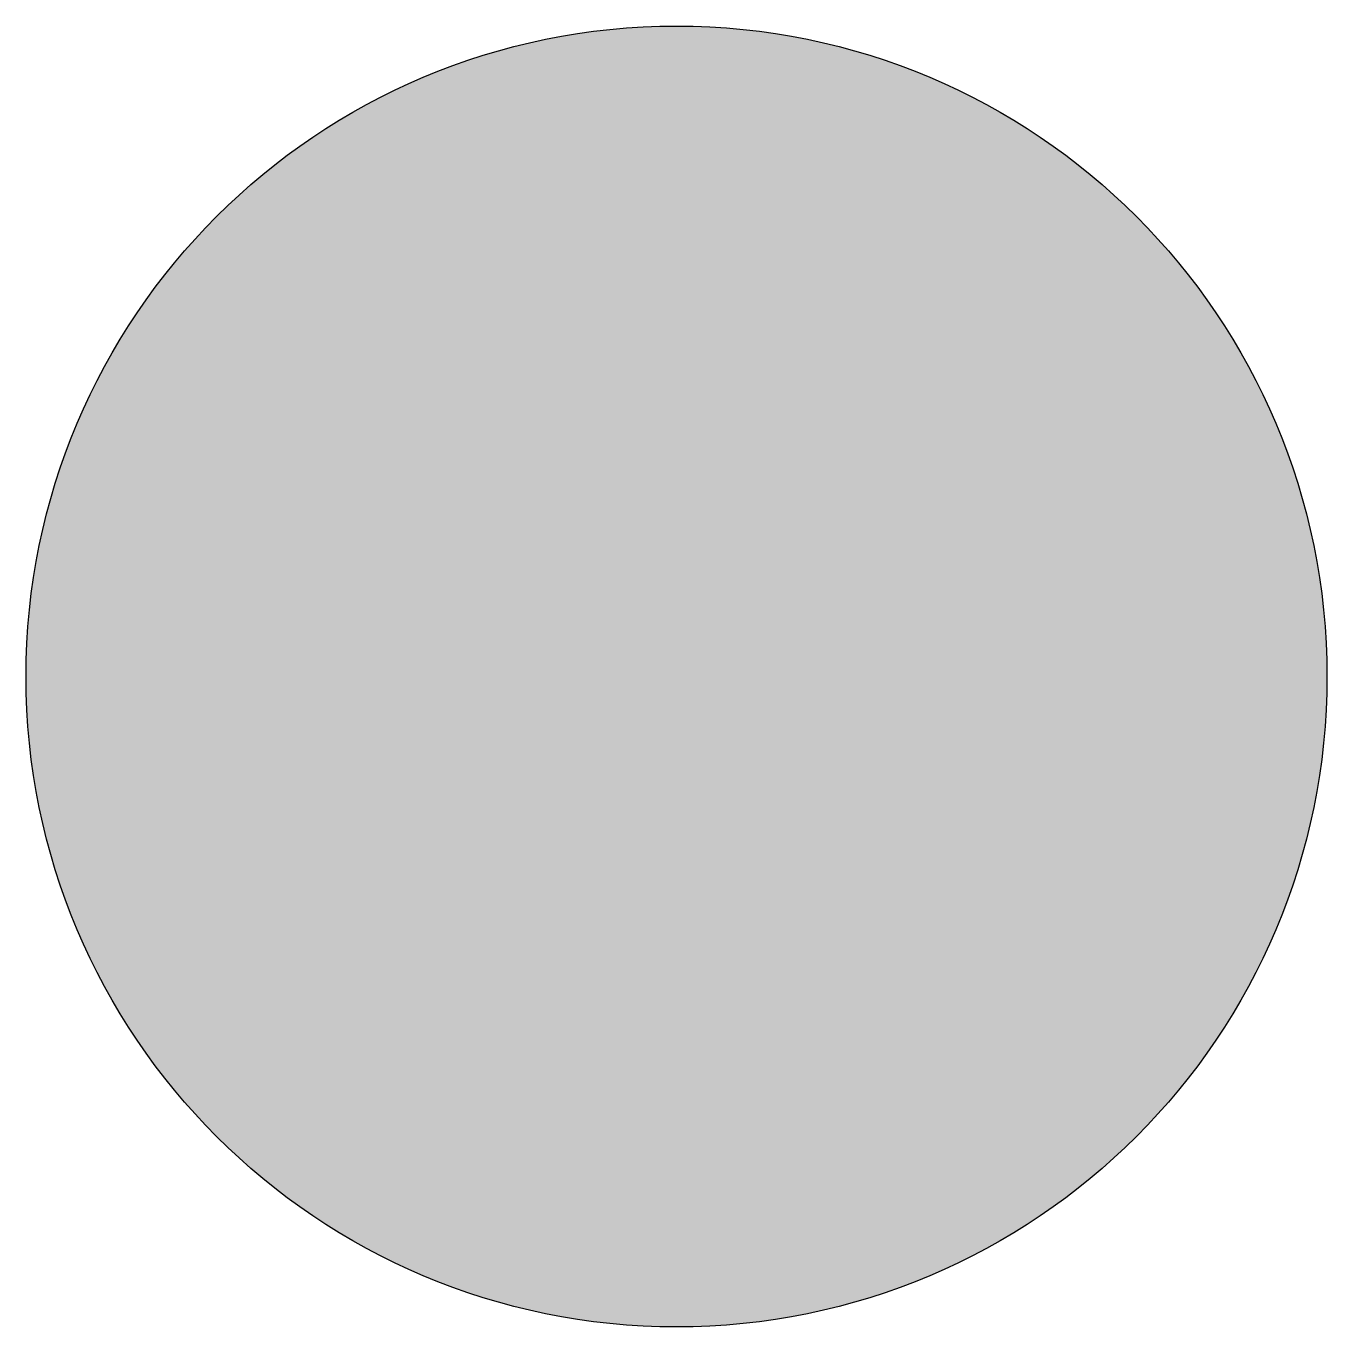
# Model space of a CAD drawing. Header units: millimetres. Extents: x -110 to 110, y -110 to 110.
import ezdxf

# ---------------------------------------------------------------- set-up
doc = ezdxf.new("R2010")
doc.units = ezdxf.units.MM
doc.header["$LTSCALE"] = 0.25
doc.layers.get('0').update_dxf_attribs({"color": 252})

msp = doc.modelspace()

# ---------------------------------------------------------------- hatches: boundary and pattern name
msp.add_hatch(color=256).paths.add_polyline_path([(110, 0, 1), (-110, 0, 1)])

# ---------------------------------------------------------------- linework, layer by layer
msp.add_circle((0, 0), 110)

doc.saveas('drawing.dxf')
